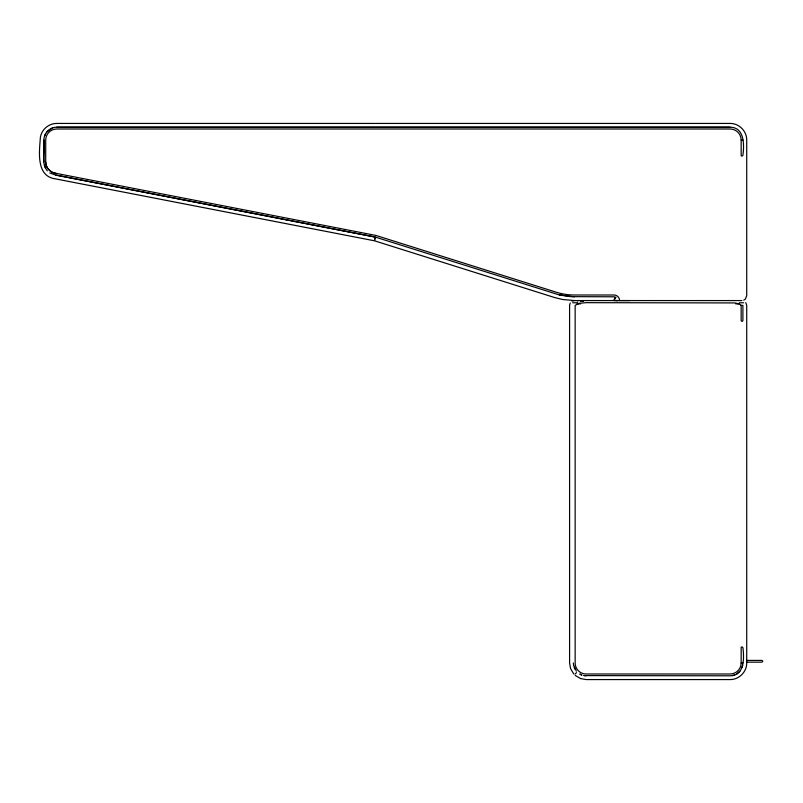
<?xml version="1.0" encoding="UTF-8"?>
<svg xmlns="http://www.w3.org/2000/svg" width="803" height="803" viewBox="0 0 803 803"><rect width="100%" height="100%" fill="white"/><g stroke="black" fill="none" stroke-linecap="round" stroke-linejoin="round"><path stroke-width="1.2" d="M741.159 305.371L741.159 320.678L741.972 321.501L742.905 320.678L742.905 305.371L741.159 305.371L739.352 303.925L734.785 302.932L586.19 302.671L579.214 303.293L575.149 305.371L575.149 662.967A11.041 11.041 0 0 0 577.728 670.063L579.093 671.418A11.041 11.041 0 0 0 586.19 673.998L730.118 673.998A11.031 11.031 0 0 0 741.149 662.967L741.179 647.308L741.972 646.837L742.916 647.66C744.17 657.828 744.782 675.694 730.118 675.805L583.962 675.604M47.337 170.848C40.361 162.236 45.56 149.99 43.914 140.033C43.794 133.168 49.886 127.075 56.752 127.195L730.118 127.195C744.752 127.316 744.24 145.172 742.905 155.33L741.972 156.163L741.179 155.692L741.159 140.033A11.041 11.041 0 0 0 730.118 128.992L56.752 128.992A11.031 11.031 0 0 0 45.721 140.033L45.711 161.955C45.641 167.666 50.328 172.836 56.019 173.338L375.985 235.46L556.288 292.232A60.456 60.456 0 0 0 574.406 295.002L614.044 295.002A5.561 5.561 0 0 1 619.595 300.573L629.923 300.563M374.64 240.488L374.921 238.33M742.133 667.343L742.715 665.185M615.028 296.879L614.044 300.563L618.099 300.573M570.23 302.972L569.588 305.371L569.588 662.967L570.592 668.638L573.733 673.938M44.737 135.657L45.681 133.639M614.044 300.312L615.951 297.261M46.955 131.812L52.376 128.018M575.018 674.129L576.514 672.633M739.914 671.188L736.512 674.038M577.759 302.038L576.935 302.771L572.669 302.771M743.749 300.202L745.304 299.158L746.72 295.755L746.72 140.033C746.87 131.16 739.001 123.281 730.118 123.431L376.075 123.431M572.007 301.205L574.406 300.563L741.902 300.563M732.346 675.564L734.494 674.982M576.955 303.925L580.589 303.885M617.798 300.573L616.262 300.563M619.595 300.573L619.063 300.573M375.413 123.431L56.752 123.431C48.913 123.351 41.686 129.424 40.401 137.152C39.427 151.074 35.633 176.359 55.497 178.878L374.208 240.749M56.752 127.245L730.118 127.245M741.159 140.033L742.905 140.033M614.044 296.799L570.622 296.638L559.4 294.972L375.633 237.176M739.372 302.771L743.638 302.771M735.719 303.885L739.352 303.925M746.72 660.407L762.027 660.407L762.85 661.22L762.027 662.154L746.72 662.154M741.159 662.967L742.905 662.967M574.406 296.799L559.41 294.922M574.406 300.563L562.421 299.469L554.622 297.542L374.85 240.91M583.972 675.554L586.19 675.755M55.849 175.074L374.569 236.945L55.849 175.124L49.786 172.966M56.019 173.338C50.328 172.806 45.671 167.666 45.711 161.955M575.209 675.423L580.509 678.565L586.19 679.569L730.118 679.569C739.001 679.719 746.87 671.84 746.72 662.967L746.72 305.371L745.766 302.641M576.363 671.208L573.543 665.195M574.175 667.333L575.119 669.351M44.356 165.167L45.51 168.178M573.352 662.967L573.593 665.185M43.964 140.033L43.964 161.955M375.101 237.066L375.182 238.702L375.101 237.066M583.359 301.005L580.529 301.376L583.349 301.045M581.814 674.982L579.796 674.038L581.794 675.022"/></g></svg>
